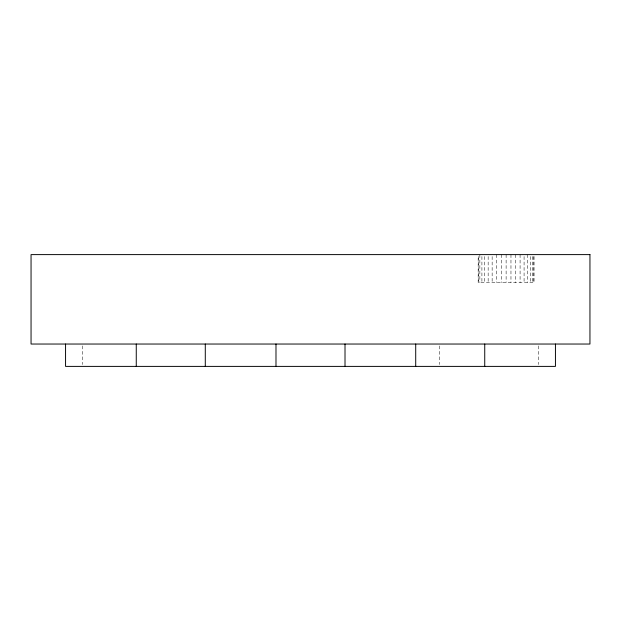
<?xml version="1.0" encoding="UTF-8"?>
<svg xmlns="http://www.w3.org/2000/svg" width="621" height="621" viewBox="0 0 621 621"><rect width="100%" height="100%" fill="white"/><g stroke="black" fill="none" stroke-linecap="round" stroke-linejoin="round"><path stroke-width="0.47" stroke-dasharray="3.1 2.33" d="M538.252 345.897L538.252 364.527M534.06 256.535L534.06 282.555L478.17 282.555L478.17 256.535M533.633 256.535L533.633 282.555M532.376 256.535L532.376 282.555M530.318 256.535L530.318 282.555M527.524 254.61L527.524 282.555M524.077 256.535L524.077 282.555M520.087 254.61L520.087 282.555M515.671 254.61L515.671 282.555M510.967 254.61L510.967 282.555M506.115 254.61L506.115 282.555M501.263 254.61L501.263 282.555M496.559 254.61L496.559 282.555M492.142 256.535L492.142 282.555M488.153 256.535L488.153 282.555M484.706 256.535L484.706 282.555M481.912 256.535L481.912 282.555M479.854 254.61L479.854 282.555M478.597 256.535L478.597 282.555M439.451 345.897L439.451 364.527M82.748 345.897L82.748 364.527"/><path stroke-width="0.93" d="M555.438 344.034L555.438 366.39L65.562 366.39L65.562 344.034M484.737 344.034L484.737 366.39M415.713 344.034L415.713 366.39M345.012 344.034L345.012 366.39M275.988 344.034L275.988 366.39M205.287 344.034L205.287 366.39M136.263 344.034L136.263 366.39M589.95 254.61L31.05 254.61L31.05 344.034L589.95 344.034L589.95 254.61"/></g></svg>
